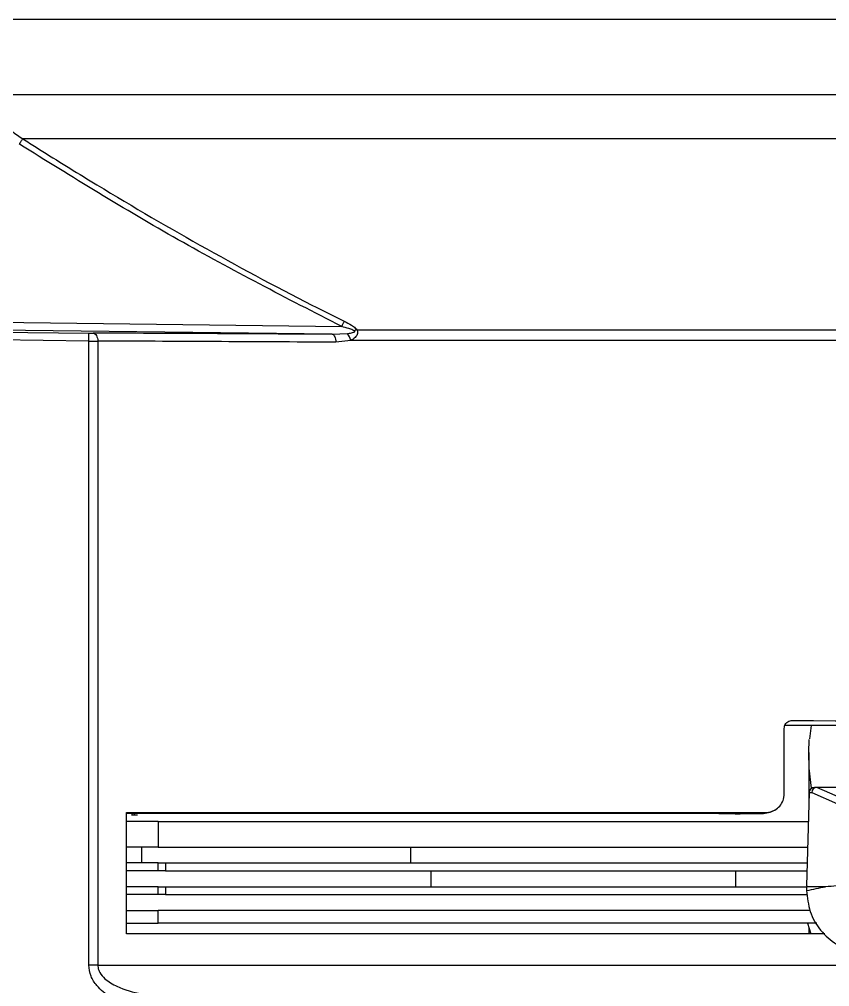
# Model space of a CAD drawing. Extents: x 7 to 135, y 1 to 99.
# Drawn here: x 55.084 to 56.615, y 10.952 to 12.779 of the extents above; entities that cross this region are included whole.
import ezdxf

# ---------------------------------------------------------------- set-up
doc = ezdxf.new("R2010")
doc.units = 0
doc.header["$MEASUREMENT"] = 0
doc.layers.add('OBJECT', color=7, linetype='CONTINUOUS')

msp = doc.modelspace()

# ---------------------------------------------------------------- linework, layer by layer
at = {"layer": 'OBJECT'}
for p, q in [((55.0305, 12.7794), (59.3622, 12.7794)), ((55.0305, 12.6374), (59.3205, 12.6374)), ((59.3021, 12.5537), (55.0906, 12.5537)), ((54.4292, 12.2148), (55.6931, 12.1992)), ((55.6754, 12.1845), (54.429, 12.1998)), ((54.9942, 12.1894), (55.2152, 12.1867)), ((55.6754, 12.1845), (55.7038, 12.186)), ((55.7218, 12.193), (58.6709, 12.193)), ((55.2153, 12.1717), (54.9943, 12.1744)), ((55.2153, 10.9933), (55.2153, 12.1717)), ((55.2323, 12.1716), (55.2323, 10.9933)), ((55.7103, 12.1729), (55.682, 12.1695)), ((58.6824, 12.1729), (55.7103, 12.1729)), ((57.864, 11.4454), (56.5286, 11.4454)), ((56.529, 11.3165), (56.529, 11.4403)), ((56.5799, 11.4454), (56.577, 11.4205)), ((56.5754, 11.3947), (56.5761, 11.4195)), ((56.5754, 11.3947), (56.5754, 11.294)), ((56.5908, 11.3288), (56.586, 11.3288)), ((56.6398, 11.3072), (56.5908, 11.3288)), ((56.7058, 11.3288), (56.5908, 11.3288)), ((56.576, 11.319), (56.5714, 11.1428)), ((56.576, 11.3193), (56.5809, 11.3193)), ((56.5809, 11.3193), (56.6299, 11.2977)), ((55.2864, 11.2813), (56.4935, 11.2813)), ((55.2864, 11.052), (55.2864, 11.2813)), ((55.2864, 11.2794), (55.2872, 11.2794)), ((56.4055, 11.2794), (55.2872, 11.2794)), ((55.2965, 11.2793), (55.2965, 11.2772)), ((55.3015, 11.2772), (55.3015, 11.2794)), ((56.4769, 11.2794), (56.4901, 11.2794)), ((56.507, 11.2839), (56.5106, 11.2858)), ((55.3464, 11.2642), (55.2864, 11.2642)), ((55.3464, 11.2642), (55.3464, 11.2162)), ((55.3464, 11.2642), (56.5746, 11.2642)), ((55.3464, 11.2162), (55.2864, 11.2162)), ((55.3149, 11.2162), (55.3149, 11.1862)), ((55.3464, 11.2162), (56.5733, 11.2162)), ((55.8232, 11.2162), (55.8232, 11.1862)), ((55.3464, 11.1862), (55.2864, 11.1862)), ((55.3464, 11.1713), (55.3464, 11.1862)), ((55.3464, 11.1862), (55.36, 11.1862)), ((55.36, 11.1862), (55.36, 11.1713)), ((55.36, 11.1862), (56.5725, 11.1862)), ((55.3464, 11.1713), (55.2864, 11.1713)), ((55.36, 11.1713), (55.3464, 11.1713)), ((55.36, 11.1713), (56.5721, 11.1713)), ((55.8615, 11.1713), (55.8615, 11.1413)), ((56.4371, 11.1713), (56.4371, 11.1413)), ((55.3464, 11.1413), (55.2864, 11.1413)), ((55.3464, 11.1264), (55.2864, 11.1264)), ((55.3464, 11.1264), (55.3464, 11.1413)), ((55.3464, 11.1413), (55.36, 11.1413)), ((55.36, 11.1264), (55.3464, 11.1264)), ((55.36, 11.1413), (55.36, 11.1264)), ((55.36, 11.1413), (56.5714, 11.1413)), ((55.36, 11.1264), (56.5725, 11.1264)), ((56.6068, 11.1413), (56.5714, 11.1413)), ((56.5714, 11.1397), (56.5714, 11.1345)), ((55.2864, 11.0964), (55.3464, 11.0964)), ((55.3464, 11.0724), (55.3464, 11.0964)), ((56.5778, 11.0964), (55.3464, 11.0964)), ((55.2864, 11.0724), (55.3464, 11.0724)), ((56.5904, 11.0724), (55.3464, 11.0724)), ((56.5728, 11.0724), (56.5792, 11.052)), ((56.5754, 11.0642), (56.5754, 11.052)), ((56.6055, 11.052), (55.2864, 11.052)), ((55.2323, 10.9933), (55.2153, 10.9933)), ((55.2323, 10.9933), (56.7763, 10.9933))]:
    msp.add_line(p, q, dxfattribs=at)
at = {"layer": 'OBJECT', "flags": 128}
for points in [[(55.0842, 12.5437), (55.0851, 12.5451), (55.086, 12.5466), (55.0869, 12.548), (55.0878, 12.5493), (55.0886, 12.5505), (55.0893, 12.5517), (55.09, 12.5528), (55.0906, 12.5537)], [(55.6931, 12.1992), (55.6937, 12.2007), (55.6944, 12.2021), (55.6951, 12.2034), (55.6958, 12.2047), (55.6964, 12.206), (55.697, 12.2072), (55.6975, 12.2083), (55.698, 12.2093)], [(55.2237, 12.1866), (55.2254, 12.1863), (55.227, 12.1854), (55.2285, 12.184), (55.2298, 12.1822), (55.2309, 12.1799), (55.2317, 12.1773), (55.2322, 12.1745), (55.2323, 12.1716)], [(55.6754, 12.1845), (55.6767, 12.1841), (55.678, 12.1832), (55.6791, 12.1818), (55.6801, 12.18), (55.6809, 12.1777), (55.6815, 12.1751), (55.6819, 12.1724), (55.682, 12.1695)], [(56.5808, 11.3273), (56.5764, 11.3652), (56.5754, 11.3947)], [(56.4901, 11.2794), (56.4925, 11.2807), (56.4935, 11.2813)]]:
    msp.add_lwpolyline(points, dxfattribs=at)
at = {"layer": 'OBJECT'}
for centre, radius, start, end in [((54.9942, 12.1781), 0.2212, 358.3501, 2.2354), ((55.6854, 12.1687), 0.0252, 9.4191, 43.1143), ((55.7286, 12.1704), 0.0236, 106.6011, 119.2465), ((56.586, 11.3188), 0.01, 90, 177), ((56.586, 11.3188), 0.01, 177, 178.5), ((56.6914, 11.1397), 0.12, 178.5, 179.2499), ((56.6914, 11.1397), 0.12, 179.2499, 180), ((56.6914, 11.1345), 0.12, 180, 180.1914)]:
    msp.add_arc(centre, radius, start, end, dxfattribs=at)
for centre, major_axis, ratio, start_param, end_param in [((55.215, 12.1869), (0.015, -0.0002), 0.012341, 4.729995, 5.336851), ((57.1965, 12.1285), (3.375, -0.0417), 0.012341, 2.038495, 2.195258), ((55.2148, 12.1719), (0.03, -0.0002), 0.006171, 4.72988, 5.336736), ((57.1964, 12.1135), (3.36, -0.0417), 0.012396, 2.038496, 2.195259), ((57.1964, 11.5703), (3.36, 0), 0.034921, 4.517012, 4.907766), ((56.5908, 11.3188), (0.00206, 0.00979), 0.992047, 0.21202, 1.724102), ((56.6141, 11.3188), (0.0253, -0.0094), 0.138337, 2.783892, 2.790246), ((57.1964, 11.3253), (3.345, 0), 0.017455, 4.108362, 4.110177), ((56.078, 13.2038), (2.3412, 0), 0.904333, 4.924724, 4.940236)]:
    msp.add_ellipse(centre, major_axis=major_axis, ratio=ratio, start_param=start_param, end_param=end_param, dxfattribs=at)
for points, knots in [([(55.0305, 12.6374), (55.0306, 12.6349), (55.0309, 12.6249), (55.0368, 12.6052), (55.0558, 12.5771), (55.0774, 12.5626), (55.0906, 12.5537)], [0, 0, 0, 0, 0.069921, 0.279656, 0.561263, 1, 1, 1, 1]), ([(55.0906, 12.5537), (55.099, 12.5484), (55.1413, 12.5216), (55.32, 12.4111), (55.514, 12.301), (55.6776, 12.2194), (55.698, 12.2093)], [0, 0, 0, 0, 0.042949, 0.214749, 0.90237, 1, 1, 1, 1]), ([(55.6931, 12.1992), (55.5894, 12.2525), (55.3819, 12.3592), (55.1835, 12.4821), (55.0842, 12.5437)], [0, 0, 0, 0, 0.499229, 1, 1, 1, 1]), ([(55.698, 12.2093), (55.7026, 12.2069), (55.7099, 12.203), (55.718, 12.1973), (55.7209, 12.1941), (55.7218, 12.193)], [0, 0, 0, 0, 0.525295, 0.836403, 1, 1, 1, 1]), ([(55.7171, 12.1909), (55.716, 12.1915), (55.7128, 12.1933), (55.7047, 12.1961), (55.6976, 12.198), (55.6931, 12.1992)], [0, 0, 0, 0, 0.1419958, 0.4466798, 1, 1, 1, 1]), ([(55.7038, 12.186), (55.7053, 12.1862), (55.7092, 12.1867), (55.7138, 12.1876), (55.7169, 12.1889), (55.7176, 12.1895), (55.7177, 12.1898), (55.7178, 12.1901), (55.7177, 12.1904), (55.7174, 12.1907), (55.7172, 12.1909), (55.7171, 12.1909)], [0, 0, 0, 0, 0.260198, 0.723953, 0.848296, 0.893384, 0.905039, 0.925974, 0.948175, 0.97489, 1, 1, 1, 1]), ([(55.7218, 12.193), (55.7222, 12.1922), (55.7229, 12.1908), (55.7233, 12.1884), (55.723, 12.1855), (55.7209, 12.1806), (55.7161, 12.1762), (55.7117, 12.1737), (55.7103, 12.1729)], [0, 0, 0, 0, 0.095921, 0.190889, 0.291323, 0.440939, 0.818588, 1, 1, 1, 1]), ([(56.529, 11.4403), (56.5291, 11.4419), (56.5294, 11.4452), (56.5319, 11.4496), (56.5356, 11.453), (56.5399, 11.4549), (56.5428, 11.4551), (56.5441, 11.4552)], [0, 0, 0, 0, 0.207079, 0.41414, 0.622725, 0.836209, 1, 1, 1, 1]), ([(56.4935, 11.2813), (56.4976, 11.2817), (56.5057, 11.2825), (56.5165, 11.2888), (56.5246, 11.2981), (56.5285, 11.308), (56.5288, 11.3142), (56.529, 11.3165)], [0, 0, 0, 0, 0.222586, 0.445264, 0.665043, 0.878847, 1, 1, 1, 1]), ([(55.2963, 11.2772), (55.2987, 11.2772), (55.3023, 11.2772), (55.3059, 11.2771), (55.3071, 11.2771)], [0, 0, 0, 0, 0.661971, 1, 1, 1, 1]), ([(56.4055, 11.2794), (56.4094, 11.2794), (56.4177, 11.2794), (56.4301, 11.2793), (56.4395, 11.2791), (56.4484, 11.2792), (56.457, 11.2793), (56.4674, 11.2794), (56.4758, 11.2794), (56.4769, 11.2794)], [0, 0, 0, 0, 0.15282, 0.318923, 0.483759, 0.522666, 0.667716, 0.953909, 1, 1, 1, 1]), ([(56.5068, 11.2841), (56.5052, 11.2831), (56.5002, 11.28), (56.4943, 11.2796), (56.4903, 11.2794)], [0, 0, 0, 0, 0.327634, 1, 1, 1, 1]), ([(56.694, 11.1504), (56.6933, 11.1503), (56.6898, 11.1497), (56.675, 11.1475), (56.6466, 11.1435), (56.6211, 11.1421), (56.6068, 11.1413)], [0, 0, 0, 0, 0.0241478, 0.1207388, 0.5071031, 1, 1, 1, 1]), ([(56.5714, 11.1341), (56.5727, 11.1206), (56.5754, 11.0937), (56.5962, 11.058), (56.626, 11.0306), (56.6508, 11.0221), (56.6629, 11.0179)], [0, 0, 0, 0, 0.253586, 0.507166, 0.760848, 1, 1, 1, 1]), ([(55.3691, 10.9035), (55.3487, 10.9052), (55.3095, 10.9085), (55.2616, 10.9271), (55.2325, 10.9504), (55.218, 10.972), (55.2162, 10.9862), (55.2153, 10.9933)], [0, 0, 0, 0, 0.316697, 0.607999, 0.780591, 0.88986, 1, 1, 1, 1]), ([(55.2323, 10.9933), (55.2327, 10.9901), (55.2332, 10.9852), (55.2376, 10.9761), (55.2481, 10.9641), (55.2747, 10.9487), (55.3168, 10.9367), (55.3512, 10.9345), (55.3694, 10.9334)], [0, 0, 0, 0, 0.059692, 0.089619, 0.185894, 0.353027, 0.657062, 1, 1, 1, 1])]:
    msp.add_open_spline(points, degree=3, knots=knots, dxfattribs=at)

doc.saveas('drawing.dxf')
